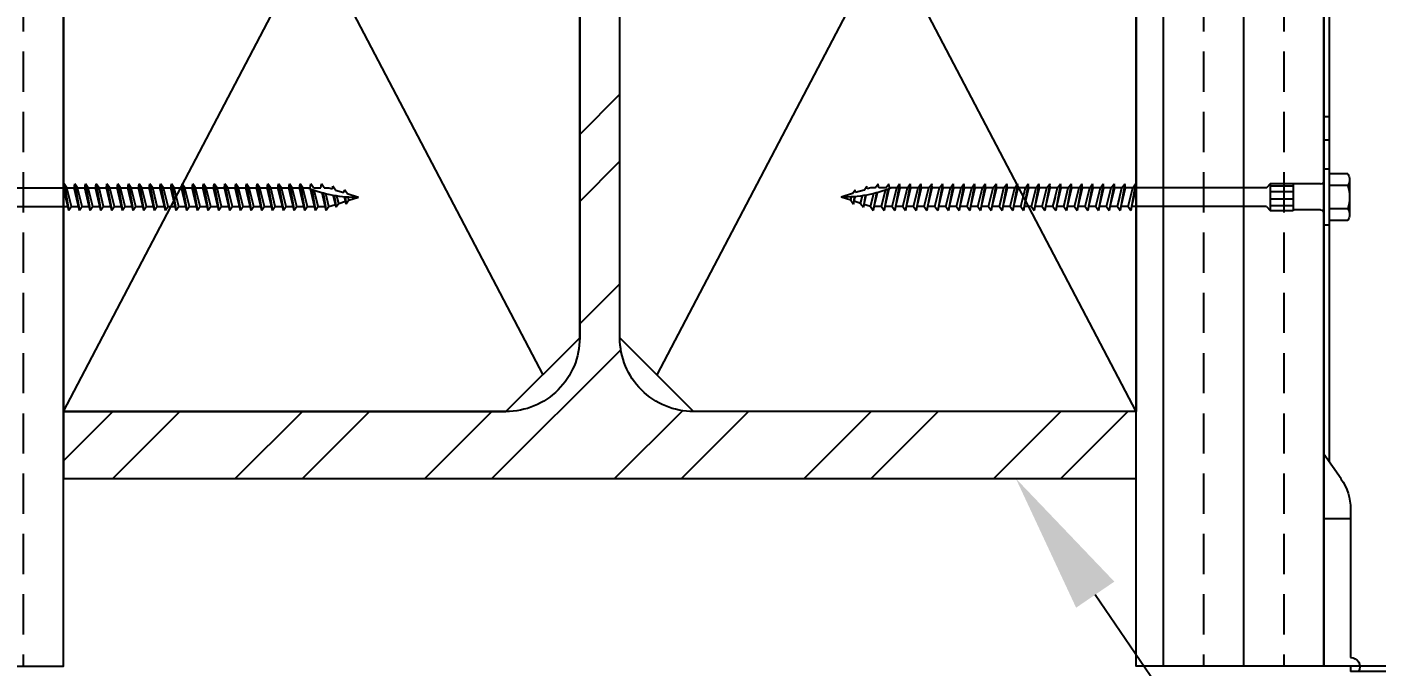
# Model space of a CAD drawing. Header units: inches. Extents: x -2661 to 42767, y -1222 to 9099.
# Drawn here: x -1294.34 to -1281.77, y 2729.96 to 2735.92 of the extents above; entities that cross this region are included whole.
import ezdxf
from ezdxf import colors
from ezdxf.entities.mleader import LeaderData, LeaderLine
from ezdxf.math import Vec2, Vec3

# ---------------------------------------------------------------- set-up
doc = ezdxf.new("R2010")
doc.units = ezdxf.units.IN
doc.header["$LTSCALE"] = 12
doc.header["$MEASUREMENT"] = 0
doc.linetypes.add('HIDDEN2', pattern=[0.1875, 0.125, -0.0625])
doc.linetypes.add('HIDDEN4', pattern=[0.09375, 0.0625, -0.03125])
doc.layers.get('0').update_dxf_attribs({"linetype": 'CONTINUOUS'})
for name, color, linetype in [('S-ANNO-NOTE', 4, 'CONTINUOUS'), ('S-FASTENERS', 2, 'CONTINUOUS'), ('S-SIMPSON', 2, 'CONTINUOUS'), ('S-STEEL', 4, 'CONTINUOUS'), ('S-WOOD', 3, 'CONTINUOUS')]:
    doc.layers.add(name, color=color, linetype=linetype)
doc.layers.add('S-HATCH1', color=1, linetype='CONTINUOUS', transparency=0.5)
doc.styles.add('Arial', font='arial.ttf', dxfattribs={"width": 0.85})

# ---------------------------------------------------------------- blocks, each defined once
blk = doc.blocks.new('W10x54')
at = {"layer": 'S-HATCH1'}
h = blk.add_hatch(dxfattribs=at)
h.set_pattern_fill('STEEL', color=256, scale=10, style=0)
h.set_pattern_definition([(45, (-76.649, -518.546), (-0.8838835, 0.8838835), []), (45, (-76.649, -517.921), (-0.8838835, 0.8838835), [])])
edge = h.paths.add_edge_path()
edge.add_line((5, -5.0625), (5, -4.4375))
edge.add_line((5, -4.4375), (0.875, -4.4375))
edge.add_arc((0.875, -3.75), 0.6875, 180, 270, ccw=False)
edge.add_line((0.1875, -3.75), (0.1875, 3.75))
edge.add_arc((0.875, 3.75), 0.6875, 90, 180, ccw=False)
edge.add_line((0.875, 4.4375), (5, 4.4375))
edge.add_line((5, 4.4375), (5, 5.0625))
edge.add_line((5, 5.0625), (-5, 5.0625))
edge.add_line((-5, 5.0625), (-5, 4.4375))
edge.add_line((-5, 4.4375), (-0.875, 4.4375))
edge.add_arc((-0.875, 3.75), 0.6875, 0, 90, ccw=False)
edge.add_line((-0.1875, 3.75), (-0.1875, -3.75))
edge.add_arc((-0.875, -3.75), 0.6875, -90, 0, ccw=False)
edge.add_line((-0.875, -4.4375), (-5, -4.4375))
edge.add_line((-5, -4.4375), (-5, -5.0625))
edge.add_line((-5, -5.0625), (5, -5.0625))
at = {"layer": 'S-STEEL'}
blk.add_lwpolyline([(5, -5.0625), (5, -4.4375), (0.875, -4.4375, -0.4142136), (0.1875, -3.75), (0.1875, 3.75, -0.4142136), (0.875, 4.4375), (5, 4.4375), (5, 5.0625), (-5, 5.0625), (-5, 4.4375), (-0.875, 4.4375, -0.4142136), (-0.1875, 3.75), (-0.1875, -3.75, -0.4142136), (-0.875, -4.4375), (-5, -4.4375), (-5, -5.0625)], format="xyb", close=True, dxfattribs=at)
blk = doc.blocks.new('*U1291')
at = {"layer": 'S-WOOD'}
h = blk.add_hatch(dxfattribs=at)
h.set_pattern_fill('ANSI33', color=1, scale=3, angle=45, style=0)
h.set_pattern_definition([(90, (0.25, -8.375), (-0.75, 1e-16), []), (90, (0.625, -8), (-0.75, 1e-16), [0.375, -0.1875])])
h.paths.add_polyline_path([(1.75, -11.875), (0, -11.875), (0, 0), (1.75, 0)])
at = {"color": 4}
blk.add_lwpolyline([(0, 0), (1.75, 0), (1.75, -11.875), (0, -11.875)], close=True, dxfattribs=at)
blk.add_lwpolyline([(1.75, -11.875), (0, -11.875), (0, 0), (1.75, 0)], close=True)
blk = doc.blocks.new('SDS.25X4.5-f')
at = {"layer": 'S-SIMPSON'}
for p, q in [((-0.217, 0.224), (-0.217, 0.05)), ((0.162, 0.24), (-0.162, 0.24)), ((-0.108, 0.224), (-0.108, 0.05)), ((0.108, 0.224), (0.108, 0.05)), ((0.217, 0.224), (0.217, 0.05)), ((0.26, 0.05), (-0.26, 0.05)), ((-0.26, 0.05), (-0.26, 0)), ((0.26, 0), (-0.26, 0)), ((0.26, 0.05), (0.26, 0)), ((-0.126, -0.286), (-0.126, -0.5)), ((0.126, -0.286), (-0.126, -0.286)), ((-0.082, -0.286), (-0.082, -0.5)), ((-0.019, -0.286), (-0.019, -0.5)), ((0.049, -0.286), (0.049, -0.5)), ((0.102, -0.286), (0.102, -0.5)), ((0.126, -0.286), (0.126, -0.5)), ((0.128, -0.5), (-0.124, -0.5)), ((-0.087, -0.536), (-0.123, -0.5)), ((0.123, -0.5), (0.087, -0.536)), ((-0.087, -0.536), (-0.087, -1.791)), ((-0.087, -0.575), (-0.087, -1.791)), ((0.087, -0.532), (0.087, -1.75)), ((0.087, -0.532), (0.087, -1.75)), ((-0.087, -1.725), (-0.087, -1.791)), ((-0.087, -1.725), (-0.087, -1.791)), ((-0.087, -1.725), (-0.087, -1.791)), ((0.087, -1.682), (0.087, -1.75)), ((0.087, -1.682), (0.087, -1.75))]:
    blk.add_line(p, q, dxfattribs=at)
at = {"layer": 'S-SIMPSON', "color": 1}
for p, q in [((-0.123, -1.8), (0.087, -1.75)), ((-0.123, -1.8), (0.087, -1.75)), ((-0.123, -1.8), (0.087, -1.75)), ((0.123, -1.756), (-0.123, -1.8)), ((0.123, -1.756), (-0.123, -1.8)), ((0.123, -1.756), (-0.123, -1.8)), ((0.087, -1.75), (0.123, -1.756)), ((0.087, -1.75), (0.123, -1.756)), ((0.087, -1.75), (0.123, -1.756)), ((0.087, -1.782), (0.123, -1.756)), ((0.087, -1.782), (0.123, -1.756)), ((0.087, -1.782), (0.123, -1.756)), ((-0.087, -1.825), (-0.123, -1.8)), ((-0.087, -1.825), (-0.123, -1.8)), ((-0.087, -1.825), (-0.123, -1.8)), ((-0.123, -1.9), (0.087, -1.85)), ((-0.123, -1.9), (0.087, -1.85)), ((-0.123, -1.9), (0.087, -1.85)), ((-0.123, -1.9), (0.087, -1.85)), ((0.123, -1.856), (-0.123, -1.9)), ((0.123, -1.856), (-0.123, -1.9)), ((0.123, -1.856), (-0.123, -1.9)), ((0.123, -1.856), (-0.123, -1.9)), ((-0.087, -1.825), (0.087, -1.782)), ((-0.087, -1.825), (0.087, -1.782)), ((-0.087, -1.825), (0.087, -1.782)), ((-0.087, -1.825), (-0.087, -1.891)), ((-0.087, -1.825), (-0.087, -1.891)), ((-0.087, -1.825), (-0.087, -1.891)), ((-0.087, -1.825), (-0.087, -1.891)), ((-0.087, -1.825), (-0.087, -1.891)), ((-0.087, -1.825), (-0.087, -1.891)), ((-0.087, -1.925), (0.087, -1.882)), ((-0.087, -1.925), (0.087, -1.882)), ((-0.087, -1.925), (0.087, -1.882)), ((-0.087, -1.925), (0.087, -1.882)), ((0.087, -1.782), (0.087, -1.85)), ((0.087, -1.782), (0.087, -1.85)), ((0.087, -1.782), (0.087, -1.85)), ((0.087, -1.782), (0.087, -1.85)), ((0.087, -1.782), (0.087, -1.85)), ((0.087, -1.782), (0.087, -1.85)), ((0.087, -1.85), (0.123, -1.856)), ((0.087, -1.85), (0.123, -1.856)), ((0.087, -1.85), (0.123, -1.856)), ((0.087, -1.85), (0.123, -1.856)), ((0.087, -1.882), (0.123, -1.856)), ((0.087, -1.882), (0.123, -1.856)), ((0.087, -1.882), (0.123, -1.856)), ((0.087, -1.882), (0.123, -1.856)), ((0.087, -1.882), (0.087, -1.95)), ((0.087, -1.882), (0.087, -1.95)), ((0.087, -1.882), (0.087, -1.95)), ((0.087, -1.882), (0.087, -1.95)), ((0.087, -1.882), (0.087, -1.95)), ((0.087, -1.882), (0.087, -1.95)), ((0.087, -1.882), (0.087, -1.95)), ((0.087, -1.882), (0.087, -1.95)), ((0.087, -1.882), (0.087, -1.95)), ((0.087, -1.882), (0.087, -1.95)), ((-0.087, -1.925), (-0.123, -1.9)), ((-0.087, -1.925), (-0.123, -1.9)), ((-0.087, -1.925), (-0.123, -1.9)), ((-0.087, -1.925), (-0.123, -1.9)), ((-0.087, -1.925), (-0.123, -1.9)), ((-0.123, -2), (0.087, -1.95)), ((-0.123, -2), (0.087, -1.95)), ((-0.123, -2), (0.087, -1.95)), ((-0.123, -2), (0.087, -1.95)), ((-0.123, -2), (0.087, -1.95)), ((-0.123, -2), (0.087, -1.95)), ((-0.123, -2), (0.087, -1.95)), ((-0.123, -2), (0.087, -1.95)), ((0.123, -1.956), (-0.123, -2)), ((0.123, -1.956), (-0.123, -2)), ((0.123, -1.956), (-0.123, -2)), ((0.123, -1.956), (-0.123, -2)), ((0.123, -1.956), (-0.123, -2)), ((0.123, -1.956), (-0.123, -2)), ((0.123, -1.956), (-0.123, -2)), ((0.123, -1.956), (-0.123, -2)), ((0.123, -1.956), (-0.123, -2)), ((-0.087, -2.025), (-0.123, -2)), ((-0.087, -2.025), (-0.123, -2)), ((-0.087, -2.025), (-0.123, -2)), ((-0.087, -2.025), (-0.123, -2)), ((-0.087, -2.025), (-0.123, -2)), ((-0.087, -2.025), (-0.123, -2)), ((-0.087, -2.025), (-0.123, -2)), ((-0.087, -2.025), (-0.123, -2)), ((-0.087, -2.025), (-0.123, -2)), ((-0.087, -2.025), (-0.123, -2)), ((-0.087, -2.025), (-0.123, -2)), ((-0.087, -2.025), (-0.123, -2)), ((-0.087, -2.025), (-0.123, -2)), ((-0.087, -1.925), (0, -1.903)), ((-0.087, -1.925), (-0.087, -1.991)), ((-0.087, -1.925), (-0.087, -1.991)), ((-0.087, -1.925), (-0.087, -1.991)), ((-0.087, -1.925), (-0.087, -1.991)), ((-0.087, -1.925), (-0.087, -1.991)), ((-0.087, -1.925), (-0.087, -1.991)), ((-0.087, -1.925), (-0.087, -1.991)), ((-0.087, -1.925), (-0.087, -1.991)), ((-0.087, -1.925), (-0.087, -1.991)), ((-0.087, -1.925), (-0.087, -1.991)), ((-0.087, -1.925), (-0.087, -1.991)), ((-0.087, -1.925), (-0.087, -1.991)), ((-0.087, -1.991), (0.087, -1.95)), ((-0.087, -2.025), (0.087, -1.982)), ((-0.087, -2.025), (0.087, -1.982)), ((-0.087, -2.025), (0.087, -1.982)), ((-0.087, -2.025), (0.087, -1.982)), ((-0.087, -2.025), (0.087, -1.982)), ((-0.087, -2.025), (0.087, -1.982)), ((-0.087, -2.025), (0.087, -1.982)), ((-0.087, -2.025), (0.087, -1.982)), ((-0.087, -2.025), (0.087, -1.982)), ((-0.087, -2.025), (0.013, -2)), ((-0.087, -2.025), (0.013, -2)), ((-0.087, -2.025), (0.013, -2)), ((-0.087, -2.025), (0, -2.003)), ((0.087, -1.95), (0.123, -1.956)), ((0.087, -1.95), (0.123, -1.956)), ((0.087, -1.95), (0.123, -1.956)), ((0.087, -1.95), (0.123, -1.956)), ((0.087, -1.95), (0.123, -1.956)), ((0.087, -1.95), (0.123, -1.956)), ((0.087, -1.95), (0.123, -1.956)), ((0.087, -1.95), (0.123, -1.956)), ((0.087, -1.95), (0.123, -1.956)), ((0.087, -1.982), (0.123, -1.956)), ((0.087, -1.982), (0.123, -1.956)), ((0.087, -1.982), (0.123, -1.956)), ((0.087, -1.982), (0.123, -1.956)), ((0.087, -1.982), (0.123, -1.956)), ((0.087, -1.982), (0.123, -1.956)), ((0.087, -1.982), (0.123, -1.956)), ((0.087, -1.982), (0.123, -1.956)), ((0.087, -1.982), (0.123, -1.956)), ((0.087, -1.982), (0.087, -2.05)), ((0.087, -1.982), (0.087, -2.05)), ((0.087, -1.982), (0.087, -2.05)), ((0.087, -1.982), (0.087, -2.05)), ((0.087, -1.982), (0.087, -2.05)), ((0.087, -1.982), (0.087, -2.05)), ((0.087, -1.982), (0.087, -2.05)), ((0.087, -1.982), (0.087, -2.05)), ((0.087, -1.982), (0.087, -2.05)), ((0.087, -1.982), (0.087, -2.05)), ((0.087, -1.982), (0.087, -2.05)), ((0.087, -1.982), (0.087, -2.05)), ((0.087, -1.982), (0.087, -2.05)), ((-0.123, -2.1), (0.087, -2.05)), ((-0.123, -2.1), (0.087, -2.05)), ((-0.123, -2.1), (0.087, -2.05)), ((-0.123, -2.1), (0.087, -2.05)), ((-0.123, -2.1), (0.087, -2.05)), ((-0.123, -2.1), (0.087, -2.05)), ((-0.123, -2.1), (0.087, -2.05)), ((-0.123, -2.1), (0.087, -2.05)), ((-0.123, -2.1), (0.087, -2.05)), ((0.123, -2.056), (-0.123, -2.1)), ((0.123, -2.056), (-0.123, -2.1)), ((0.123, -2.056), (-0.123, -2.1)), ((0.123, -2.056), (-0.123, -2.1)), ((0.123, -2.056), (-0.123, -2.1)), ((0.123, -2.056), (-0.123, -2.1)), ((0.123, -2.056), (-0.123, -2.1)), ((0.123, -2.056), (-0.123, -2.1)), ((0.123, -2.056), (-0.123, -2.1)), ((-0.087, -2.125), (-0.123, -2.1)), ((-0.087, -2.125), (-0.123, -2.1)), ((-0.087, -2.125), (-0.123, -2.1)), ((-0.087, -2.125), (-0.123, -2.1)), ((-0.087, -2.125), (-0.123, -2.1)), ((-0.087, -2.125), (-0.123, -2.1)), ((-0.087, -2.125), (-0.123, -2.1)), ((-0.087, -2.125), (-0.123, -2.1)), ((-0.087, -2.125), (-0.123, -2.1)), ((-0.087, -2.025), (-0.087, -2.091)), ((-0.087, -2.025), (-0.087, -2.091)), ((-0.087, -2.025), (-0.087, -2.091)), ((-0.087, -2.025), (-0.087, -2.091)), ((-0.087, -2.025), (-0.087, -2.091)), ((-0.087, -2.025), (-0.087, -2.091)), ((-0.087, -2.025), (-0.087, -2.091)), ((-0.087, -2.025), (-0.087, -2.091)), ((-0.087, -2.025), (-0.087, -2.091)), ((-0.087, -2.025), (-0.087, -2.091)), ((-0.087, -2.025), (-0.087, -2.091)), ((-0.087, -2.125), (0.087, -2.082)), ((-0.087, -2.125), (0.087, -2.082)), ((-0.087, -2.125), (0.087, -2.082)), ((-0.087, -2.125), (0.087, -2.082)), ((-0.087, -2.125), (0.087, -2.082)), ((-0.087, -2.125), (0.087, -2.082)), ((-0.087, -2.125), (0.087, -2.082)), ((-0.087, -2.125), (0.087, -2.082)), ((-0.087, -2.125), (0.087, -2.082)), ((-0.087, -2.125), (-0.087, -2.191)), ((-0.087, -2.125), (-0.087, -2.191)), ((-0.087, -2.125), (-0.087, -2.191)), ((-0.087, -2.125), (-0.087, -2.191)), ((-0.087, -2.125), (-0.087, -2.191)), ((-0.087, -2.125), (-0.087, -2.191)), ((-0.087, -2.125), (-0.087, -2.191)), ((-0.087, -2.125), (-0.087, -2.191)), ((-0.087, -2.125), (-0.087, -2.191)), ((-0.087, -2.125), (-0.087, -2.191)), ((-0.087, -2.125), (-0.087, -2.191)), ((0.087, -2.05), (0.123, -2.056)), ((0.087, -2.05), (0.123, -2.056)), ((0.087, -2.05), (0.123, -2.056)), ((0.087, -2.05), (0.123, -2.056)), ((0.087, -2.05), (0.123, -2.056)), ((0.087, -2.05), (0.123, -2.056)), ((0.087, -2.05), (0.123, -2.056)), ((0.087, -2.05), (0.123, -2.056)), ((0.087, -2.05), (0.123, -2.056)), ((0.087, -2.082), (0.123, -2.056)), ((0.087, -2.082), (0.123, -2.056)), ((0.087, -2.082), (0.123, -2.056)), ((0.087, -2.082), (0.123, -2.056)), ((0.087, -2.082), (0.123, -2.056)), ((0.087, -2.082), (0.123, -2.056)), ((0.087, -2.082), (0.123, -2.056)), ((0.087, -2.082), (0.123, -2.056)), ((0.087, -2.082), (0.123, -2.056)), ((0.087, -2.082), (0.087, -2.15)), ((0.087, -2.082), (0.087, -2.15)), ((0.087, -2.082), (0.087, -2.15)), ((0.087, -2.082), (0.087, -2.15)), ((0.087, -2.082), (0.087, -2.15)), ((0.087, -2.082), (0.087, -2.15)), ((0.087, -2.082), (0.087, -2.15)), ((0.087, -2.082), (0.087, -2.15)), ((0.087, -2.082), (0.087, -2.15)), ((0.087, -2.082), (0.087, -2.15)), ((0.087, -2.082), (0.087, -2.15)), ((-0.123, -2.2), (0.087, -2.15)), ((-0.123, -2.2), (0.087, -2.15)), ((-0.123, -2.2), (0.087, -2.15)), ((-0.123, -2.2), (0.087, -2.15)), ((-0.123, -2.2), (0.087, -2.15)), ((-0.123, -2.2), (0.087, -2.15)), ((-0.123, -2.2), (0.087, -2.15)), ((-0.123, -2.2), (0.087, -2.15)), ((-0.123, -2.2), (0.087, -2.15)), ((-0.123, -2.2), (0.087, -2.15)), ((-0.123, -2.2), (0.087, -2.15)), ((0.123, -2.156), (-0.123, -2.2)), ((0.123, -2.156), (-0.123, -2.2)), ((0.123, -2.156), (-0.123, -2.2)), ((0.123, -2.156), (-0.123, -2.2)), ((0.123, -2.156), (-0.123, -2.2)), ((0.123, -2.156), (-0.123, -2.2)), ((0.123, -2.156), (-0.123, -2.2)), ((0.123, -2.156), (-0.123, -2.2)), ((0.123, -2.156), (-0.123, -2.2)), ((0.123, -2.156), (-0.123, -2.2)), ((0.123, -2.156), (-0.123, -2.2)), ((-0.087, -2.225), (-0.123, -2.2)), ((-0.087, -2.225), (-0.123, -2.2)), ((-0.087, -2.225), (-0.123, -2.2)), ((-0.087, -2.225), (-0.123, -2.2)), ((-0.087, -2.225), (-0.123, -2.2)), ((-0.087, -2.225), (-0.123, -2.2)), ((-0.087, -2.225), (-0.123, -2.2)), ((-0.087, -2.225), (-0.123, -2.2)), ((-0.087, -2.225), (-0.123, -2.2)), ((-0.087, -2.225), (-0.123, -2.2)), ((-0.087, -2.225), (-0.123, -2.2)), ((-0.087, -2.225), (-0.123, -2.2)), ((-0.087, -2.225), (-0.123, -2.2)), ((-0.123, -2.3), (0.087, -2.25)), ((-0.123, -2.3), (0.087, -2.25)), ((-0.123, -2.3), (0.087, -2.25)), ((-0.123, -2.3), (0.087, -2.25)), ((-0.123, -2.3), (0.087, -2.25)), ((-0.123, -2.3), (0.087, -2.25)), ((-0.123, -2.3), (0.087, -2.25)), ((-0.123, -2.3), (0.087, -2.25)), ((0.123, -2.256), (-0.123, -2.3)), ((0.123, -2.256), (-0.123, -2.3)), ((0.123, -2.256), (-0.123, -2.3)), ((0.123, -2.256), (-0.123, -2.3)), ((0.123, -2.256), (-0.123, -2.3)), ((0.123, -2.256), (-0.123, -2.3)), ((0.123, -2.256), (-0.123, -2.3)), ((0.123, -2.256), (-0.123, -2.3)), ((0.123, -2.256), (-0.123, -2.3)), ((-0.087, -2.225), (0.087, -2.182)), ((-0.087, -2.225), (0.087, -2.182)), ((-0.087, -2.225), (0.087, -2.182)), ((-0.087, -2.225), (0.087, -2.182)), ((-0.087, -2.225), (0.087, -2.182)), ((-0.087, -2.225), (0.087, -2.182)), ((-0.087, -2.225), (0.087, -2.182)), ((-0.087, -2.225), (0.087, -2.182)), ((-0.087, -2.225), (0.087, -2.182)), ((-0.087, -2.225), (0.087, -2.182)), ((-0.087, -2.225), (0.087, -2.182)), ((-0.087, -2.225), (0, -2.203)), ((-0.087, -2.225), (0, -2.203)), ((-0.087, -2.225), (-0.087, -2.291)), ((-0.087, -2.225), (-0.087, -2.291)), ((-0.087, -2.225), (-0.087, -2.291)), ((-0.087, -2.225), (-0.087, -2.291)), ((-0.087, -2.225), (-0.087, -2.291)), ((-0.087, -2.225), (-0.087, -2.291)), ((-0.087, -2.225), (-0.087, -2.291)), ((-0.087, -2.225), (-0.087, -2.291)), ((-0.087, -2.225), (-0.087, -2.291)), ((-0.087, -2.225), (-0.087, -2.291)), ((-0.087, -2.291), (0.087, -2.25)), ((0.087, -2.15), (0.123, -2.156)), ((0.087, -2.15), (0.123, -2.156)), ((0.087, -2.15), (0.123, -2.156)), ((0.087, -2.15), (0.123, -2.156)), ((0.087, -2.15), (0.123, -2.156)), ((0.087, -2.15), (0.123, -2.156)), ((0.087, -2.15), (0.123, -2.156)), ((0.087, -2.15), (0.123, -2.156)), ((0.087, -2.15), (0.123, -2.156)), ((0.087, -2.15), (0.123, -2.156)), ((0.087, -2.15), (0.123, -2.156)), ((0.087, -2.182), (0.123, -2.156)), ((0.087, -2.182), (0.123, -2.156)), ((0.087, -2.182), (0.123, -2.156)), ((0.087, -2.182), (0.123, -2.156)), ((0.087, -2.182), (0.123, -2.156)), ((0.087, -2.182), (0.123, -2.156)), ((0.087, -2.182), (0.123, -2.156)), ((0.087, -2.182), (0.123, -2.156)), ((0.087, -2.182), (0.123, -2.156)), ((0.087, -2.182), (0.123, -2.156)), ((0.087, -2.182), (0.123, -2.156)), ((0.087, -2.182), (0.087, -2.25)), ((0.087, -2.182), (0.087, -2.25)), ((0.087, -2.182), (0.087, -2.25)), ((0.087, -2.182), (0.087, -2.25)), ((0.087, -2.182), (0.087, -2.25)), ((0.087, -2.182), (0.087, -2.25)), ((0.087, -2.182), (0.087, -2.25)), ((0.087, -2.182), (0.087, -2.25)), ((0.087, -2.25), (0.123, -2.256)), ((0.087, -2.25), (0.123, -2.256)), ((0.087, -2.25), (0.123, -2.256)), ((0.087, -2.25), (0.123, -2.256)), ((0.087, -2.25), (0.123, -2.256)), ((0.087, -2.25), (0.123, -2.256)), ((0.087, -2.25), (0.123, -2.256)), ((0.087, -2.25), (0.123, -2.256)), ((0.087, -2.25), (0.123, -2.256)), ((0.087, -2.282), (0.123, -2.256)), ((0.087, -2.282), (0.123, -2.256)), ((0.087, -2.282), (0.123, -2.256)), ((0.087, -2.282), (0.123, -2.256)), ((0.087, -2.282), (0.123, -2.256)), ((0.087, -2.282), (0.123, -2.256)), ((0.087, -2.282), (0.123, -2.256)), ((0.087, -2.282), (0.123, -2.256)), ((0.087, -2.282), (0.123, -2.256)), ((-0.087, -2.325), (-0.123, -2.3)), ((-0.087, -2.325), (-0.123, -2.3)), ((-0.087, -2.325), (-0.123, -2.3)), ((-0.087, -2.325), (-0.123, -2.3)), ((-0.087, -2.325), (-0.123, -2.3)), ((-0.087, -2.325), (-0.123, -2.3)), ((-0.087, -2.325), (-0.123, -2.3)), ((-0.087, -2.325), (-0.123, -2.3)), ((-0.087, -2.325), (-0.123, -2.3)), ((-0.087, -2.325), (-0.123, -2.3)), ((-0.123, -2.4), (0.087, -2.35)), ((-0.123, -2.4), (0.087, -2.35)), ((-0.123, -2.4), (0.087, -2.35)), ((-0.123, -2.4), (0.087, -2.35)), ((-0.123, -2.4), (0.087, -2.35)), ((-0.123, -2.4), (0.087, -2.35)), ((0.123, -2.356), (-0.123, -2.4)), ((0.123, -2.356), (-0.123, -2.4)), ((0.123, -2.356), (-0.123, -2.4)), ((0.123, -2.356), (-0.123, -2.4)), ((0.123, -2.356), (-0.123, -2.4)), ((0.123, -2.356), (-0.123, -2.4)), ((-0.087, -2.325), (0.087, -2.282)), ((-0.087, -2.325), (0.087, -2.282)), ((-0.087, -2.325), (0.087, -2.282)), ((-0.087, -2.325), (0.087, -2.282)), ((-0.087, -2.325), (0.087, -2.282)), ((-0.087, -2.325), (0.087, -2.282)), ((-0.087, -2.325), (0.087, -2.282)), ((-0.087, -2.325), (0.087, -2.282)), ((-0.087, -2.325), (0.087, -2.282)), ((-0.087, -2.325), (0, -2.303)), ((-0.087, -2.325), (-0.087, -2.391)), ((-0.087, -2.325), (-0.087, -2.391)), ((-0.087, -2.325), (-0.087, -2.391)), ((-0.087, -2.325), (-0.087, -2.391)), ((-0.087, -2.325), (-0.087, -2.391)), ((-0.087, -2.325), (-0.087, -2.391)), ((-0.087, -2.325), (-0.087, -2.391)), ((-0.087, -2.325), (-0.087, -2.391)), ((-0.087, -2.425), (0.087, -2.382)), ((-0.087, -2.425), (0.087, -2.382)), ((-0.087, -2.425), (0.087, -2.382)), ((-0.087, -2.425), (0.087, -2.382)), ((-0.087, -2.425), (0.087, -2.382)), ((-0.087, -2.425), (0.087, -2.382)), ((0.087, -2.282), (0.087, -2.35)), ((0.087, -2.282), (0.087, -2.35)), ((0.087, -2.282), (0.087, -2.35)), ((0.087, -2.282), (0.087, -2.35)), ((0.087, -2.282), (0.087, -2.35)), ((0.087, -2.282), (0.087, -2.35)), ((0.087, -2.282), (0.087, -2.35)), ((0.087, -2.282), (0.087, -2.35)), ((0.087, -2.282), (0.087, -2.35)), ((0.087, -2.35), (0.123, -2.356)), ((0.087, -2.35), (0.123, -2.356)), ((0.087, -2.35), (0.123, -2.356)), ((0.087, -2.35), (0.123, -2.356)), ((0.087, -2.35), (0.123, -2.356)), ((0.087, -2.35), (0.123, -2.356)), ((0.087, -2.382), (0.123, -2.356)), ((0.087, -2.382), (0.123, -2.356)), ((0.087, -2.382), (0.123, -2.356)), ((0.087, -2.382), (0.123, -2.356)), ((0.087, -2.382), (0.123, -2.356)), ((0.087, -2.382), (0.123, -2.356)), ((0.087, -2.382), (0.087, -2.45)), ((0.087, -2.382), (0.087, -2.45)), ((0.087, -2.382), (0.087, -2.45)), ((0.087, -2.382), (0.087, -2.45)), ((0.087, -2.382), (0.087, -2.45)), ((0.087, -2.382), (0.087, -2.45)), ((0.087, -2.382), (0.087, -2.45)), ((-0.087, -2.425), (-0.123, -2.4)), ((-0.087, -2.425), (-0.123, -2.4)), ((-0.087, -2.425), (-0.123, -2.4)), ((-0.087, -2.425), (-0.123, -2.4)), ((-0.087, -2.425), (-0.123, -2.4)), ((-0.087, -2.425), (-0.123, -2.4)), ((-0.123, -2.5), (0.087, -2.45)), ((-0.123, -2.5), (0.087, -2.45)), ((-0.123, -2.5), (0.087, -2.45)), ((-0.123, -2.5), (0.087, -2.45)), ((-0.123, -2.5), (0.087, -2.45)), ((-0.123, -2.5), (0.087, -2.45)), ((-0.123, -2.5), (0.087, -2.45)), ((0.123, -2.456), (-0.123, -2.5)), ((0.123, -2.456), (-0.123, -2.5)), ((0.123, -2.456), (-0.123, -2.5)), ((0.123, -2.456), (-0.123, -2.5)), ((0.123, -2.456), (-0.123, -2.5)), ((0.123, -2.456), (-0.123, -2.5)), ((0.123, -2.456), (-0.123, -2.5)), ((-0.087, -2.525), (-0.123, -2.5)), ((-0.087, -2.525), (-0.123, -2.5)), ((-0.087, -2.525), (-0.123, -2.5)), ((-0.087, -2.525), (-0.123, -2.5)), ((-0.087, -2.525), (-0.123, -2.5)), ((-0.087, -2.525), (-0.123, -2.5)), ((-0.087, -2.525), (-0.123, -2.5)), ((-0.087, -2.525), (-0.123, -2.5)), ((-0.087, -2.425), (-0.087, -2.491)), ((-0.087, -2.425), (-0.087, -2.491)), ((-0.087, -2.425), (-0.087, -2.491)), ((-0.087, -2.425), (-0.087, -2.491)), ((-0.087, -2.425), (-0.087, -2.491)), ((-0.087, -2.425), (-0.087, -2.491)), ((-0.087, -2.425), (-0.087, -2.491)), ((-0.087, -2.525), (0.087, -2.482)), ((-0.087, -2.525), (0.087, -2.482)), ((-0.087, -2.525), (0.087, -2.482)), ((-0.087, -2.525), (0.087, -2.482)), ((-0.087, -2.525), (0.087, -2.482)), ((-0.087, -2.525), (0.087, -2.482)), ((-0.087, -2.525), (0.087, -2.482)), ((-0.087, -2.525), (0, -2.503)), ((0.087, -2.45), (0.123, -2.456)), ((0.087, -2.45), (0.123, -2.456)), ((0.087, -2.45), (0.123, -2.456)), ((0.087, -2.45), (0.123, -2.456)), ((0.087, -2.45), (0.123, -2.456)), ((0.087, -2.45), (0.123, -2.456)), ((0.087, -2.45), (0.123, -2.456)), ((0.087, -2.482), (0.123, -2.456)), ((0.087, -2.482), (0.123, -2.456)), ((0.087, -2.482), (0.123, -2.456)), ((0.087, -2.482), (0.123, -2.456)), ((0.087, -2.482), (0.123, -2.456)), ((0.087, -2.482), (0.123, -2.456)), ((0.087, -2.482), (0.123, -2.456)), ((0.087, -2.482), (0.087, -2.55)), ((0.087, -2.482), (0.087, -2.55)), ((0.087, -2.482), (0.087, -2.55)), ((0.087, -2.482), (0.087, -2.55)), ((0.087, -2.482), (0.087, -2.55)), ((0.087, -2.482), (0.087, -2.55)), ((0.087, -2.482), (0.087, -2.55)), ((0.087, -2.482), (0.087, -2.55)), ((0.087, -2.482), (0.087, -2.55)), ((0.087, -2.482), (0.087, -2.55)), ((0.087, -2.482), (0.087, -2.55)), ((0.087, -2.482), (0.087, -2.55)), ((0.087, -2.482), (0.087, -2.55)), ((0.087, -2.482), (0.087, -2.55)), ((-0.123, -2.6), (0.087, -2.55)), ((-0.123, -2.6), (0.087, -2.55)), ((-0.123, -2.6), (0.087, -2.55)), ((-0.123, -2.6), (0.087, -2.55)), ((-0.123, -2.6), (0.087, -2.55)), ((-0.123, -2.6), (0.087, -2.55)), ((0.123, -2.556), (-0.123, -2.6)), ((0.123, -2.556), (-0.123, -2.6)), ((0.123, -2.556), (-0.123, -2.6)), ((0.123, -2.556), (-0.123, -2.6)), ((0.123, -2.556), (-0.123, -2.6)), ((0.123, -2.556), (-0.123, -2.6)), ((-0.087, -2.625), (-0.123, -2.6)), ((-0.087, -2.625), (-0.123, -2.6)), ((-0.087, -2.625), (-0.123, -2.6)), ((-0.087, -2.625), (-0.123, -2.6)), ((-0.087, -2.625), (-0.123, -2.6)), ((-0.087, -2.625), (-0.123, -2.6)), ((-0.087, -2.625), (-0.123, -2.6)), ((-0.087, -2.525), (-0.087, -2.591)), ((-0.087, -2.525), (-0.087, -2.591)), ((-0.087, -2.525), (-0.087, -2.591)), ((-0.087, -2.525), (-0.087, -2.591)), ((-0.087, -2.525), (-0.087, -2.591)), ((-0.087, -2.525), (-0.087, -2.591)), ((-0.087, -2.525), (-0.087, -2.591)), ((-0.087, -2.525), (-0.087, -2.591)), ((-0.087, -2.625), (0.087, -2.582)), ((-0.087, -2.625), (0.087, -2.582)), ((-0.087, -2.625), (0.087, -2.582)), ((-0.087, -2.625), (0.087, -2.582)), ((-0.087, -2.625), (0.087, -2.582)), ((-0.087, -2.625), (0.087, -2.582)), ((-0.087, -2.625), (0, -2.603)), ((-0.087, -2.625), (-0.087, -2.691)), ((-0.087, -2.625), (-0.087, -2.691)), ((-0.087, -2.625), (-0.087, -2.691)), ((-0.087, -2.625), (-0.087, -2.691)), ((-0.087, -2.625), (-0.087, -2.691)), ((-0.087, -2.625), (-0.087, -2.691)), ((-0.087, -2.625), (-0.087, -2.691)), ((0.087, -2.55), (0.123, -2.556)), ((0.087, -2.55), (0.123, -2.556)), ((0.087, -2.55), (0.123, -2.556)), ((0.087, -2.55), (0.123, -2.556)), ((0.087, -2.55), (0.123, -2.556)), ((0.087, -2.55), (0.123, -2.556)), ((0.087, -2.582), (0.123, -2.556)), ((0.087, -2.582), (0.123, -2.556)), ((0.087, -2.582), (0.123, -2.556)), ((0.087, -2.582), (0.123, -2.556)), ((0.087, -2.582), (0.123, -2.556)), ((0.087, -2.582), (0.123, -2.556)), ((0.087, -2.582), (0.087, -2.65)), ((0.087, -2.582), (0.087, -2.65)), ((0.087, -2.582), (0.087, -2.65)), ((0.087, -2.582), (0.087, -2.65)), ((0.087, -2.582), (0.087, -2.65)), ((0.087, -2.582), (0.087, -2.65)), ((0.087, -2.582), (0.087, -2.65)), ((-0.123, -2.7), (0.087, -2.65)), ((-0.123, -2.7), (0.087, -2.65)), ((-0.123, -2.7), (0.087, -2.65)), ((0.123, -2.656), (-0.123, -2.7)), ((0.123, -2.656), (-0.123, -2.7)), ((0.123, -2.656), (-0.123, -2.7)), ((-0.087, -2.725), (-0.123, -2.7)), ((-0.087, -2.725), (-0.123, -2.7)), ((-0.087, -2.725), (-0.123, -2.7)), ((-0.123, -2.8), (0.087, -2.75)), ((-0.123, -2.8), (0.087, -2.75)), ((-0.123, -2.8), (0.087, -2.75)), ((0.123, -2.756), (-0.123, -2.8)), ((0.123, -2.756), (-0.123, -2.8)), ((0.123, -2.756), (-0.123, -2.8)), ((-0.087, -2.725), (0.087, -2.682)), ((-0.087, -2.725), (0.087, -2.682)), ((-0.087, -2.725), (0.087, -2.682)), ((-0.087, -2.725), (-0.087, -2.791)), ((-0.087, -2.725), (-0.087, -2.791)), ((-0.087, -2.725), (-0.087, -2.791)), ((-0.087, -2.725), (-0.087, -2.791)), ((-0.087, -2.725), (-0.087, -2.791)), ((0.087, -2.65), (0.123, -2.656)), ((0.087, -2.65), (0.123, -2.656)), ((0.087, -2.65), (0.123, -2.656)), ((0.087, -2.682), (0.123, -2.656)), ((0.087, -2.682), (0.123, -2.656)), ((0.087, -2.682), (0.123, -2.656)), ((0.087, -2.682), (0.087, -2.75)), ((0.087, -2.682), (0.087, -2.75)), ((0.087, -2.682), (0.087, -2.75)), ((0.087, -2.682), (0.087, -2.75)), ((0.087, -2.682), (0.087, -2.75)), ((0.087, -2.75), (0.123, -2.756)), ((0.087, -2.75), (0.123, -2.756)), ((0.087, -2.75), (0.123, -2.756)), ((0.087, -2.782), (0.123, -2.756)), ((0.087, -2.782), (0.123, -2.756)), ((0.087, -2.782), (0.123, -2.756)), ((-0.087, -2.825), (-0.123, -2.8)), ((-0.087, -2.825), (-0.123, -2.8)), ((-0.087, -2.825), (-0.123, -2.8)), ((-0.123, -2.9), (0.087, -2.85)), ((-0.123, -2.9), (0.087, -2.85)), ((-0.123, -2.9), (0.087, -2.85)), ((-0.123, -2.9), (0.087, -2.85)), ((0.123, -2.856), (-0.123, -2.9)), ((0.123, -2.856), (-0.123, -2.9)), ((0.123, -2.856), (-0.123, -2.9)), ((0.123, -2.856), (-0.123, -2.9)), ((-0.087, -2.825), (0.087, -2.782)), ((-0.087, -2.825), (0.087, -2.782)), ((-0.087, -2.825), (0.087, -2.782)), ((-0.087, -2.825), (-0.087, -2.891)), ((-0.087, -2.825), (-0.087, -2.891)), ((-0.087, -2.825), (-0.087, -2.891)), ((-0.087, -2.825), (-0.087, -2.891)), ((-0.087, -2.825), (-0.087, -2.891)), ((-0.087, -2.825), (-0.087, -2.891)), ((-0.087, -2.825), (-0.087, -2.891)), ((-0.087, -2.825), (-0.087, -2.891)), ((-0.087, -2.925), (0.087, -2.882)), ((-0.087, -2.925), (0.087, -2.882)), ((-0.087, -2.925), (0.087, -2.882)), ((-0.087, -2.925), (0.087, -2.882)), ((0.087, -2.782), (0.087, -2.85)), ((0.087, -2.782), (0.087, -2.85)), ((0.087, -2.782), (0.087, -2.85)), ((0.087, -2.782), (0.087, -2.85)), ((0.087, -2.782), (0.087, -2.85)), ((0.087, -2.782), (0.087, -2.85)), ((0.087, -2.782), (0.087, -2.85)), ((0.087, -2.782), (0.087, -2.85)), ((0.087, -2.85), (0.123, -2.856)), ((0.087, -2.85), (0.123, -2.856)), ((0.087, -2.85), (0.123, -2.856)), ((0.087, -2.85), (0.123, -2.856)), ((0.087, -2.882), (0.123, -2.856)), ((0.087, -2.882), (0.123, -2.856)), ((0.087, -2.882), (0.123, -2.856)), ((0.087, -2.882), (0.123, -2.856)), ((0.087, -2.882), (0.087, -2.95)), ((0.087, -2.882), (0.087, -2.95)), ((0.087, -2.882), (0.087, -2.95)), ((0.087, -2.882), (0.087, -2.95)), ((0.087, -2.882), (0.087, -2.95)), ((0.087, -2.882), (0.087, -2.95)), ((-0.087, -2.925), (-0.123, -2.9)), ((-0.087, -2.925), (-0.123, -2.9)), ((-0.087, -2.925), (-0.123, -2.9)), ((-0.087, -2.925), (-0.123, -2.9)), ((-0.123, -3), (0.087, -2.95)), ((-0.123, -3), (0.087, -2.95)), ((-0.123, -3), (0.087, -2.95)), ((-0.123, -3), (0.087, -2.95)), ((0.123, -2.956), (-0.123, -3)), ((0.123, -2.956), (-0.123, -3)), ((0.123, -2.956), (-0.123, -3)), ((0.123, -2.956), (-0.123, -3)), ((-0.087, -3.025), (-0.123, -3)), ((-0.087, -3.025), (-0.123, -3)), ((-0.087, -3.025), (-0.123, -3)), ((-0.087, -3.025), (-0.123, -3)), ((-0.087, -3.025), (-0.123, -3)), ((-0.087, -2.925), (-0.087, -2.991)), ((-0.087, -2.925), (-0.087, -2.991)), ((-0.087, -2.925), (-0.087, -2.991)), ((-0.087, -2.925), (-0.087, -2.991)), ((-0.087, -2.925), (-0.087, -2.991)), ((-0.087, -2.925), (-0.087, -2.991)), ((-0.087, -3.025), (0.087, -2.982)), ((-0.087, -3.025), (0.087, -2.982)), ((-0.087, -3.025), (0.087, -2.982)), ((-0.087, -3.025), (0.087, -2.982)), ((-0.087, -3.025), (0, -3.003)), ((0.087, -2.95), (0.123, -2.956)), ((0.087, -2.95), (0.123, -2.956)), ((0.087, -2.95), (0.123, -2.956)), ((0.087, -2.95), (0.123, -2.956)), ((0.087, -2.982), (0.123, -2.956)), ((0.087, -2.982), (0.123, -2.956)), ((0.087, -2.982), (0.123, -2.956)), ((0.087, -2.982), (0.123, -2.956)), ((0.087, -2.982), (0.087, -3.05)), ((0.087, -2.982), (0.087, -3.05)), ((0.087, -2.982), (0.087, -3.05)), ((0.087, -2.982), (0.087, -3.05)), ((0.087, -2.982), (0.087, -3.05)), ((0.087, -2.982), (0.087, -3.05)), ((0.087, -2.982), (0.087, -3.05)), ((-0.123, -3.1), (0.087, -3.05)), ((-0.123, -3.1), (0.087, -3.05)), ((-0.123, -3.1), (0.087, -3.05)), ((-0.123, -3.1), (0.087, -3.05)), ((0.123, -3.056), (-0.123, -3.1)), ((0.123, -3.056), (-0.123, -3.1)), ((0.123, -3.056), (-0.123, -3.1)), ((0.123, -3.056), (-0.123, -3.1)), ((-0.087, -3.125), (-0.123, -3.1)), ((-0.087, -3.125), (-0.123, -3.1)), ((-0.087, -3.125), (-0.123, -3.1)), ((-0.087, -3.125), (-0.123, -3.1)), ((-0.087, -3.025), (-0.087, -3.091)), ((-0.087, -3.025), (-0.087, -3.091)), ((-0.087, -3.025), (-0.087, -3.091)), ((-0.087, -3.025), (-0.087, -3.091)), ((-0.087, -3.025), (-0.087, -3.091)), ((-0.087, -3.025), (-0.087, -3.091)), ((-0.087, -3.025), (-0.087, -3.091)), ((-0.087, -3.125), (0.087, -3.082)), ((-0.087, -3.125), (0.087, -3.082)), ((-0.087, -3.125), (0.087, -3.082)), ((-0.087, -3.125), (0.087, -3.082)), ((-0.087, -3.125), (-0.087, -3.191)), ((-0.087, -3.125), (-0.087, -3.191)), ((-0.087, -3.125), (-0.087, -3.191)), ((-0.087, -3.125), (-0.087, -3.191)), ((-0.087, -3.125), (-0.087, -3.191)), ((-0.087, -3.125), (-0.087, -3.191)), ((-0.087, -3.125), (-0.087, -3.191)), ((0.087, -3.05), (0.123, -3.056)), ((0.087, -3.05), (0.123, -3.056)), ((0.087, -3.05), (0.123, -3.056)), ((0.087, -3.05), (0.123, -3.056)), ((0.087, -3.082), (0.123, -3.056)), ((0.087, -3.082), (0.123, -3.056)), ((0.087, -3.082), (0.123, -3.056)), ((0.087, -3.082), (0.123, -3.056)), ((0.087, -3.082), (0.087, -3.15)), ((0.087, -3.082), (0.087, -3.15)), ((0.087, -3.082), (0.087, -3.15)), ((0.087, -3.082), (0.087, -3.15)), ((0.087, -3.082), (0.087, -3.15)), ((0.087, -3.082), (0.087, -3.15)), ((0.087, -3.082), (0.087, -3.15)), ((-0.123, -3.2), (0.087, -3.15)), ((-0.123, -3.2), (0.087, -3.15)), ((-0.123, -3.2), (0.087, -3.15)), ((-0.123, -3.2), (0.087, -3.15)), ((-0.123, -3.2), (0.087, -3.15)), ((0.123, -3.156), (-0.123, -3.2)), ((0.123, -3.156), (-0.123, -3.2)), ((0.123, -3.156), (-0.123, -3.2)), ((0.123, -3.156), (-0.123, -3.2)), ((0.123, -3.156), (-0.123, -3.2)), ((-0.087, -3.225), (-0.123, -3.2)), ((-0.087, -3.225), (-0.123, -3.2)), ((-0.087, -3.225), (-0.123, -3.2)), ((-0.087, -3.225), (-0.123, -3.2)), ((-0.087, -3.225), (-0.123, -3.2)), ((-0.123, -3.3), (0.087, -3.25)), ((-0.123, -3.3), (0.087, -3.25)), ((-0.123, -3.3), (0.087, -3.25)), ((-0.123, -3.3), (0.087, -3.25)), ((0.123, -3.256), (-0.123, -3.3)), ((0.123, -3.256), (-0.123, -3.3)), ((0.123, -3.256), (-0.123, -3.3)), ((0.123, -3.256), (-0.123, -3.3)), ((-0.087, -3.225), (0.087, -3.182)), ((-0.087, -3.225), (0.087, -3.182)), ((-0.087, -3.225), (0.087, -3.182)), ((-0.087, -3.225), (0.087, -3.182)), ((-0.087, -3.225), (0.087, -3.182)), ((-0.087, -3.225), (-0.087, -3.291)), ((-0.087, -3.225), (-0.087, -3.291)), ((-0.087, -3.225), (-0.087, -3.291)), ((-0.087, -3.225), (-0.087, -3.291)), ((0.087, -3.15), (0.123, -3.156)), ((0.087, -3.15), (0.123, -3.156)), ((0.087, -3.15), (0.123, -3.156)), ((0.087, -3.15), (0.123, -3.156)), ((0.087, -3.15), (0.123, -3.156)), ((0.087, -3.182), (0.123, -3.156)), ((0.087, -3.182), (0.123, -3.156)), ((0.087, -3.182), (0.123, -3.156)), ((0.087, -3.182), (0.123, -3.156)), ((0.087, -3.182), (0.123, -3.156)), ((0.087, -3.182), (0.087, -3.25)), ((0.087, -3.182), (0.087, -3.25)), ((0.087, -3.182), (0.087, -3.25)), ((0.087, -3.182), (0.087, -3.25)), ((0.087, -3.25), (0.123, -3.256)), ((0.087, -3.25), (0.123, -3.256)), ((0.087, -3.25), (0.123, -3.256)), ((0.087, -3.25), (0.123, -3.256)), ((0.087, -3.282), (0.123, -3.256)), ((0.087, -3.282), (0.123, -3.256)), ((0.087, -3.282), (0.123, -3.256)), ((0.087, -3.282), (0.123, -3.256)), ((-0.087, -3.325), (-0.123, -3.3)), ((-0.087, -3.325), (-0.123, -3.3)), ((-0.087, -3.325), (-0.123, -3.3)), ((-0.087, -3.325), (-0.123, -3.3)), ((-0.123, -3.4), (0.087, -3.35)), ((-0.123, -3.4), (0.087, -3.35)), ((-0.123, -3.4), (0.087, -3.35)), ((-0.123, -3.4), (0.087, -3.35)), ((0.123, -3.356), (-0.123, -3.4)), ((0.123, -3.356), (-0.123, -3.4)), ((0.123, -3.356), (-0.123, -3.4)), ((0.123, -3.356), (-0.123, -3.4)), ((-0.087, -3.325), (0.087, -3.282)), ((-0.087, -3.325), (0.087, -3.282)), ((-0.087, -3.325), (0.087, -3.282)), ((-0.087, -3.325), (0.087, -3.282)), ((-0.087, -3.325), (-0.087, -3.391)), ((-0.087, -3.325), (-0.087, -3.391)), ((-0.087, -3.325), (-0.087, -3.391)), ((-0.087, -3.325), (-0.087, -3.391)), ((-0.087, -3.325), (-0.087, -3.391)), ((-0.087, -3.325), (-0.087, -3.391)), ((-0.087, -3.425), (0.087, -3.382)), ((-0.087, -3.425), (0.087, -3.382)), ((-0.087, -3.425), (0.087, -3.382)), ((-0.087, -3.425), (0.087, -3.382)), ((0.087, -3.282), (0.087, -3.35)), ((0.087, -3.282), (0.087, -3.35)), ((0.087, -3.282), (0.087, -3.35)), ((0.087, -3.282), (0.087, -3.35)), ((0.087, -3.282), (0.087, -3.35)), ((0.087, -3.282), (0.087, -3.35)), ((0.087, -3.35), (0.123, -3.356)), ((0.087, -3.35), (0.123, -3.356)), ((0.087, -3.35), (0.123, -3.356)), ((0.087, -3.35), (0.123, -3.356)), ((0.087, -3.382), (0.123, -3.356)), ((0.087, -3.382), (0.123, -3.356)), ((0.087, -3.382), (0.123, -3.356)), ((0.087, -3.382), (0.123, -3.356)), ((0.087, -3.382), (0.087, -3.45)), ((0.087, -3.382), (0.087, -3.45)), ((0.087, -3.382), (0.087, -3.45)), ((0.087, -3.382), (0.087, -3.45)), ((-0.087, -3.425), (-0.123, -3.4)), ((-0.087, -3.425), (-0.123, -3.4)), ((-0.087, -3.425), (-0.123, -3.4)), ((-0.087, -3.425), (-0.123, -3.4)), ((-0.123, -3.5), (0.087, -3.45)), ((-0.123, -3.5), (0.087, -3.45)), ((-0.123, -3.5), (0.087, -3.45)), ((-0.123, -3.5), (0.087, -3.45)), ((0.123, -3.456), (-0.123, -3.5)), ((0.123, -3.456), (-0.123, -3.5)), ((0.123, -3.456), (-0.123, -3.5)), ((0.123, -3.456), (-0.123, -3.5)), ((-0.087, -3.525), (-0.123, -3.5)), ((-0.087, -3.525), (-0.123, -3.5)), ((-0.087, -3.525), (-0.123, -3.5)), ((-0.087, -3.525), (-0.123, -3.5)), ((-0.087, -3.425), (-0.087, -3.491)), ((-0.087, -3.425), (-0.087, -3.491)), ((-0.087, -3.425), (-0.087, -3.491)), ((-0.087, -3.425), (-0.087, -3.491)), ((-0.087, -3.525), (0.087, -3.482)), ((-0.087, -3.525), (0.087, -3.482)), ((-0.087, -3.525), (0.087, -3.482)), ((-0.087, -3.525), (0.087, -3.482)), ((0.087, -3.45), (0.123, -3.456)), ((0.087, -3.45), (0.123, -3.456)), ((0.087, -3.45), (0.123, -3.456)), ((0.087, -3.45), (0.123, -3.456)), ((0.087, -3.482), (0.123, -3.456)), ((0.087, -3.482), (0.123, -3.456)), ((0.087, -3.482), (0.123, -3.456)), ((0.087, -3.482), (0.123, -3.456)), ((0.087, -3.482), (0.087, -3.55)), ((-0.123, -3.6), (0.087, -3.55)), ((-0.123, -3.6), (0.087, -3.55)), ((0.123, -3.556), (-0.123, -3.6)), ((0.123, -3.556), (-0.123, -3.6)), ((-0.087, -3.625), (-0.123, -3.6)), ((-0.087, -3.625), (-0.123, -3.6)), ((-0.087, -3.525), (-0.087, -3.591)), ((-0.087, -3.625), (0.087, -3.582)), ((-0.087, -3.625), (0.087, -3.582)), ((-0.087, -3.625), (-0.087, -3.691)), ((-0.087, -3.625), (-0.087, -3.691)), ((0.087, -3.55), (0.123, -3.556)), ((0.087, -3.55), (0.123, -3.556)), ((0.087, -3.582), (0.123, -3.556)), ((0.087, -3.582), (0.123, -3.556)), ((0.087, -3.582), (0.087, -3.65)), ((0.087, -3.582), (0.087, -3.65)), ((-0.123, -3.7), (0.087, -3.65)), ((-0.123, -3.7), (0.087, -3.65)), ((0.123, -3.656), (-0.123, -3.7)), ((0.123, -3.656), (-0.123, -3.7)), ((-0.087, -3.725), (-0.123, -3.7)), ((-0.087, -3.725), (-0.123, -3.7)), ((-0.123, -3.8), (0.087, -3.75)), ((0.123, -3.756), (-0.123, -3.8)), ((-0.087, -3.725), (0.087, -3.682)), ((-0.087, -3.725), (0.087, -3.682)), ((-0.087, -3.725), (-0.087, -3.791)), ((0.087, -3.65), (0.123, -3.656)), ((0.087, -3.65), (0.123, -3.656)), ((0.087, -3.682), (0.123, -3.656)), ((0.087, -3.682), (0.123, -3.656)), ((0.087, -3.682), (0.087, -3.75)), ((0.087, -3.75), (0.123, -3.756)), ((0.087, -3.782), (0.123, -3.756)), ((-0.087, -3.825), (-0.123, -3.8)), ((-0.123, -3.9), (0.087, -3.85)), ((0.123, -3.856), (-0.123, -3.9)), ((-0.087, -3.825), (0.087, -3.782)), ((-0.087, -3.825), (-0.087, -3.891)), ((-0.087, -3.925), (0.087, -3.882)), ((0.087, -3.782), (0.087, -3.85)), ((0.087, -3.85), (0.123, -3.856)), ((0.087, -3.882), (0.123, -3.856)), ((0.087, -3.882), (0.087, -3.95)), ((-0.087, -3.925), (-0.123, -3.9)), ((-0.123, -4), (0.087, -3.95)), ((0.123, -3.956), (-0.123, -4)), ((-0.087, -4.025), (-0.123, -4)), ((-0.087, -3.925), (-0.087, -3.991)), ((-0.087, -4.025), (0.087, -3.982)), ((0.087, -3.95), (0.123, -3.956)), ((0.087, -3.982), (0.123, -3.956)), ((0.087, -3.982), (0.087, -4.05)), ((-0.123, -4.1), (0.079, -4.052)), ((0.074, -4.065), (-0.123, -4.1)), ((-0.087, -4.125), (-0.123, -4.1)), ((-0.087, -4.025), (-0.087, -4.091)), ((-0.087, -4.125), (0.066, -4.087)), ((-0.087, -4.125), (-0.087, -4.191)), ((0.087, -4.05), (0.123, -4.056)), ((0.087, -4.082), (0.123, -4.056)), ((0.087, -4.082), (0.087, -4.15)), ((0.087, -4.15), (0.123, -4.156)), ((-0.123, -4.2), (0.042, -4.161)), ((0.04, -4.171), (-0.123, -4.2)), ((-0.087, -4.225), (-0.123, -4.2)), ((-0.093, -4.293), (0.018, -4.266)), ((0.017, -4.275), (-0.093, -4.293)), ((-0.087, -4.225), (0.033, -4.195)), ((-0.087, -4.225), (-0.067, -4.287)), ((0.067, -4.286), (0.103, -4.261)), ((0.087, -4.224), (0.077, -4.257)), ((0.077, -4.257), (0.103, -4.261)), ((0.087, -4.182), (0.123, -4.156)), ((0.087, -4.182), (0.087, -4.224)), ((-0.058, -4.318), (-0.093, -4.293)), ((-0.064, -4.386), (0.004, -4.37)), ((0.004, -4.377), (-0.064, -4.386)), ((-0.028, -4.41), (-0.064, -4.386)), ((-0.058, -4.318), (0.013, -4.3)), ((-0.058, -4.318), (-0.038, -4.38)), ((0.033, -4.395), (0, -4.5)), ((0.033, -4.395), (0.069, -4.37)), ((0.067, -4.286), (0.043, -4.365)), ((0.043, -4.365), (0.069, -4.37)), ((-0.028, -4.41), (0.002, -4.403)), ((-0.028, -4.41), (0, -4.5))]:
    blk.add_line(p, q, dxfattribs=at)
at = {"layer": 'S-SIMPSON'}
for points in [[(-0.119, -0.031), (-0.119, -0.286)], [(0.123, -0.031), (0.123, -0.286)], [(0, -0.5), (-0.126, -0.5)]]:
    blk.add_lwpolyline(points, dxfattribs=at)
for centre, radius, start, end in [((-0.162, 0.138), 0.102, 57.7958, 122.2042), ((0, -0.143), 0.383, 73.5736, 106.4264), ((0.162, 0.138), 0.102, 57.7958, 122.2042), ((-0.15, -0.031), 0.0312, 0, 90), ((0.154, -0.031), 0.0312, 90, 180)]:
    blk.add_arc(centre, radius, start, end, dxfattribs=at)
at = {"layer": 'S-SIMPSON', "color": 1}
blk.add_arc((1.159, -4.473), 1.159, 157.6147, 181.3564, dxfattribs=at)
blk = doc.blocks.new('*U247')
at = {"layer": 'S-FASTENERS'}
blk.add_blockref('SDS.25X4.5-f', (0, 0), dxfattribs=at)
blk = doc.blocks.new('IUS-11-78-Right')
for p, q in [((0.05, 0.05), (0.625, 0.05)), ((0.05, 0), (0.625, 0)), ((0.625, 0.05), (0.625, 0)), ((-0.05, -0.05), (-0.05, -9.964)), ((0, -0.05), (0, -9.893)), ((-0.875, -0.691), (-0.625, -0.441)), ((-0.675, -0.491), (-0.115, -0.491)), ((-0.625, -0.441), (-0.115, -0.441)), ((-0.115, -0.441), (-0.115, -0.747)), ((-0.875, -6.793), (-0.875, -0.691)), ((-0.875, -0.875), (-0.181, -0.875)), ((-0.05, -6.751), (0, -6.751)), ((-0.05, -6.968), (0, -6.968)), ((-1.103, -7.228), (-1.021, -7.146)), ((-0.868, -7.353), (-1.03, -7.447)), ((-0.821, -7.567), (-0.821, -7.379)), ((-0.868, -7.595), (-1.03, -7.501)), ((-1.25, -8.512), (-1.249, -7.581)), ((-2.16, -10.126), (-1.431, -9.085)), ((-1.338, -9.555), (-1.349, -9.583)), ((-1.328, -9.529), (-1.338, -9.555)), ((-1.316, -9.507), (-1.328, -9.529)), ((-1.304, -9.487), (-1.316, -9.507)), ((-1.292, -9.471), (-1.304, -9.487)), ((-1.278, -9.459), (-1.292, -9.471)), ((-1.264, -9.451), (-1.278, -9.459)), ((-1.25, -9.449), (-1.264, -9.451)), ((-1.236, -9.451), (-1.25, -9.449)), ((-1.221, -9.459), (-1.236, -9.451)), ((-1.208, -9.472), (-1.221, -9.459)), ((-1.195, -9.488), (-1.208, -9.472)), ((-1.184, -9.508), (-1.195, -9.488)), ((-1.172, -9.53), (-1.184, -9.508)), ((-1.162, -9.556), (-1.172, -9.53)), ((-1.151, -9.584), (-1.162, -9.556)), ((-1.368, -9.65), (-1.378, -9.689)), ((-1.359, -9.615), (-1.368, -9.65)), ((-1.349, -9.583), (-1.359, -9.615)), ((-1.141, -9.616), (-1.151, -9.584)), ((-1.132, -9.651), (-1.141, -9.616)), ((-1.123, -9.69), (-1.132, -9.651)), ((-1.395, -9.778), (-1.403, -9.829)), ((-1.386, -9.731), (-1.395, -9.778)), ((-1.378, -9.689), (-1.386, -9.731)), ((-1.114, -9.732), (-1.123, -9.69)), ((-1.105, -9.779), (-1.114, -9.732)), ((-1.097, -9.83), (-1.105, -9.779)), ((-1.411, -9.885), (-1.418, -9.946)), ((-1.403, -9.829), (-1.411, -9.885)), ((-1.09, -9.886), (-1.097, -9.83)), ((-1.083, -9.947), (-1.09, -9.886)), ((-0.16, -10.127), (0, -9.898)), ((-1.424, -10.013), (-1.429, -10.086)), ((-1.418, -9.946), (-1.424, -10.013)), ((-1.076, -10.014), (-1.083, -9.947)), ((-1.071, -10.087), (-1.076, -10.014)), ((-1.434, -10.167), (-1.437, -10.254)), ((-1.429, -10.086), (-1.434, -10.167)), ((-1.067, -10.167), (-1.071, -10.087)), ((-1.064, -10.255), (-1.067, -10.167)), ((-1.437, -10.254), (-1.438, -10.621)), ((-1.062, -10.621), (-1.064, -10.255)), ((-2.25, -11.795), (-2.25, -10.413)), ((-0.25, -10.412), (-0.25, -11.795)), ((-1.122, -10.681), (-1.378, -10.681)), ((-2.25, -11.875), (-2.25, -11.925)), ((-2.25, -11.925), (-0.25, -11.925)), ((-0.25, -11.875), (-0.25, -11.925))]:
    blk.add_line(p, q)
at = {"linetype": 'Continuous'}
for p, q in [((-0.059, -1.641), (-0.348, -1.93)), ((-0.05, -1.697), (-0.315, -1.962)), ((-0.305, -2.09), (-0.063, -2.155)), ((-0.293, -2.046), (-0.051, -2.111)), ((-0.051, -2.111), (-0.063, -2.155)), ((-2.25, -11.875), (-2.165, -11.875)), ((-0.335, -11.875), (-0.25, -11.875))]:
    blk.add_line(p, q, dxfattribs=at)
at = {"linetype": 'HIDDEN4', "ltscale": 0.5}
for p, q in [((-0.844, -9.8), (-0.844, -11.925)), ((-0.656, -9.8), (-0.656, -11.925)), ((-1.844, -11.925), (-1.844, -10.363)), ((-1.656, -11.925), (-1.656, -10.363))]:
    blk.add_line(p, q, dxfattribs=at)
for centre, radius, start, end in [((0.05, -0.05), 0.1, 90, 180), ((0.05, -0.05), 0.05, 90, 180), ((-0.025, -0.875), 0.156, 125.1697, 260.8319), ((-1.375, -6.793), 0.5, 315, 0), ((-0.749, -7.581), 0.5, 135, 179.9549), ((-2.25, -8.512), 1, 325, 359.9549), ((-1.75, -10.413), 0.5, 145, 180), ((0.248, -10.412), 0.497, 145, 180), ((-1.25, -10.556), 0.187, 0, 180), ((-1.25, -10.556), 0.187, 0, 180), ((-1.378, -10.621), 0.06, 180, 270), ((-1.122, -10.621), 0.06, 270, 0), ((-2.25, -11.88), 0.0855, 328.2431, 90), ((-0.25, -11.88), 0.0855, 90, 211.7569)]:
    blk.add_arc(centre, radius, start, end)
at = {"linetype": 'Continuous'}
for centre, radius, start, end in [((-0.092, -1.609), 0.046, 315, 335.9294), ((-0.115, -1.602), 0.115, 315.1652, 351.5634), ((-0.28, -1.998), 0.096, 135, 255), ((-0.28, -1.998), 0.05, 135, 255)]:
    blk.add_arc(centre, radius, start, end, dxfattribs=at)
at = {"linetype": 'HIDDEN2'}
for centre in [(-0.75, -9.8), (-1.75, -10.363)]:
    blk.add_arc(centre, 0.0938, 0, 180, dxfattribs=at)
blk = doc.blocks.new('*U1395')
at = {"layer": 'S-SIMPSON', "xscale": -1}
blk.add_blockref('IUS-11-78-Right', (0, 0), dxfattribs=at)

msp = doc.modelspace()

# ---------------------------------------------------------------- linework, layer by layer
at = {"layer": 'S-WOOD'}
msp.add_lwpolyline([(-1254.40006, 2729.95514), (-1282.25461, 2729.95514), (-1282.25461, 2741.83014), (-1254.40006, 2741.83014)], dxfattribs=at)
for points in [[(-1294.00461, 2741.20514), (-1294.00461, 2732.33014), (-1289.87961, 2732.33014), (-1289.19211, 2733.01764), (-1289.19211, 2740.51764), (-1289.87961, 2741.20514)], [(-1284.00461, 2741.20514), (-1284.00461, 2732.33014), (-1288.12961, 2732.33014), (-1288.81711, 2733.01764), (-1288.81711, 2740.51764), (-1288.12961, 2741.20514)]]:
    msp.add_lwpolyline(points, close=True, dxfattribs=at)
at = {"layer": 'S-WOOD', "color": 2}
for points in [[(-1294.00461, 2741.20514), (-1289.53586, 2732.67389)], [(-1284.00461, 2741.20514), (-1288.47336, 2732.67389)], [(-1294.00461, 2732.33014), (-1289.53586, 2740.86139)], [(-1284.00461, 2732.33014), (-1288.47336, 2740.86139)], [(-1282.00461, 2731.33014), (-1282.00461, 2731.33014), (-1282.25461, 2731.33014)]]:
    msp.add_lwpolyline(points, dxfattribs=at)

# ---------------------------------------------------------------- block references
at = {"layer": 'S-FASTENERS', "rotation": 90.00000000000001}
msp.add_blockref('*U247', (-1295.75461, 2734.33014), dxfattribs=at)
at = {"layer": 'S-FASTENERS', "xscale": -1, "rotation": 270}
msp.add_blockref('*U247', (-1282.25461, 2734.33014), dxfattribs=at)
at = {"layer": 'S-SIMPSON'}
msp.add_blockref('*U1395', (-1282.25461, 2741.83014), dxfattribs=at)
at = {"layer": 'S-STEEL'}
msp.add_blockref('W10x54', (-1289.00461, 2736.76764), dxfattribs=at)
at = {"layer": 'S-WOOD', "xscale": -1}
msp.add_blockref('*U1291', (-1294.00461, 2741.83014), dxfattribs=at)
at = {"layer": 'S-WOOD'}
msp.add_blockref('*U1291', (-1284.00461, 2741.83014), dxfattribs=at)

# ---------------------------------------------------------------- leaders
at = {"layer": 'S-ANNO-NOTE'}
ml = msp.add_multileader_mtext('Standard', dxfattribs=at)
ml.set_content('\\A1;STEEL BEAM PER PLAN  AND WEB FILLER PER TYPICAL DETAILS', color=256, style='Arial')
ml.set_leader_properties(color=2)
ml.build(insert=Vec2(0, 0))
ml.multileader.update_dxf_attribs({"dogleg_length": 0.36, "arrow_head_size": 1.3125, "scale": 12})
ctx = ml.context
ctx.base_point, ctx.scale, ctx.char_height, ctx.arrow_head_size, ctx.landing_gap_size, ctx.plane_origin = Vec3(-1275.92491, 2720.42777), 12, 1.125, 1.3125, 0.75, Vec3(-1358.64453, 3021.99919)
notes = []
notes.append((ctx, [(0, (1, 1, 0), (-1277.42491, 2720.42777), (1, 0), 1.5, [(0, [(-1285.12595, 2731.70514)], 0, [])])]))
ctx.mtext.insert, ctx.mtext.rotation, ctx.mtext.width, ctx.mtext.defined_height, ctx.mtext.flow_direction = Vec3(-1275.17491, 2720.99987), 6.28318531, 18.4617252, 3.69153, 5
for ctx, leaders in notes:
    for number, flags, end, landing, length, lines in leaders:
        leader = LeaderData()
        leader.index, (leader.has_last_leader_line, leader.has_dogleg_vector, leader.attachment_direction) = number, flags
        leader.last_leader_point, leader.dogleg_vector, leader.dogleg_length = Vec3(end), Vec3(landing), length
        for number, points, colour, breaks in lines:
            line = LeaderLine()
            line.index, line.vertices, line.color, line.breaks = number, Vec3.list(points), colors.encode_raw_color(colour), breaks
            leader.lines.append(line)
        ctx.leaders.append(leader)

doc.saveas('drawing.dxf')
